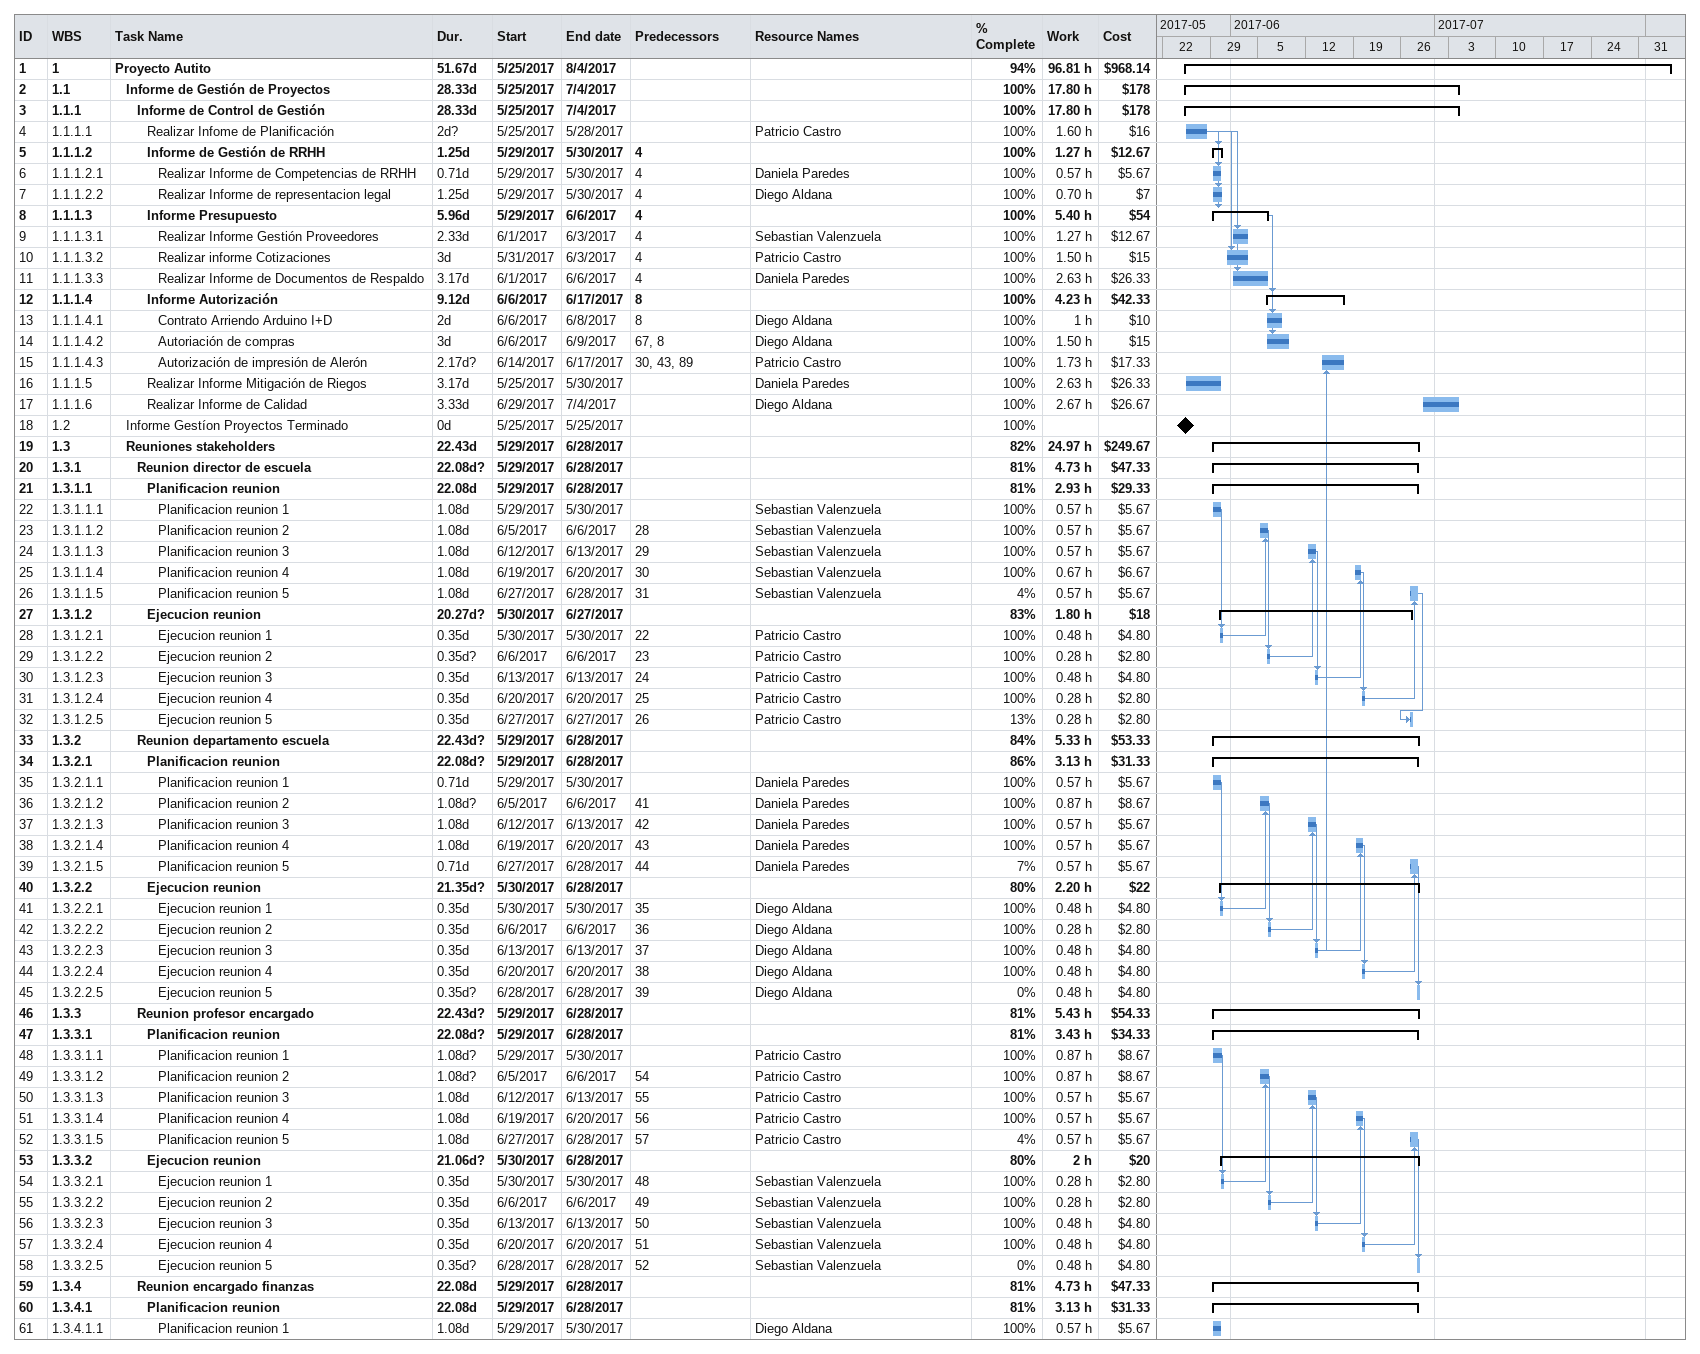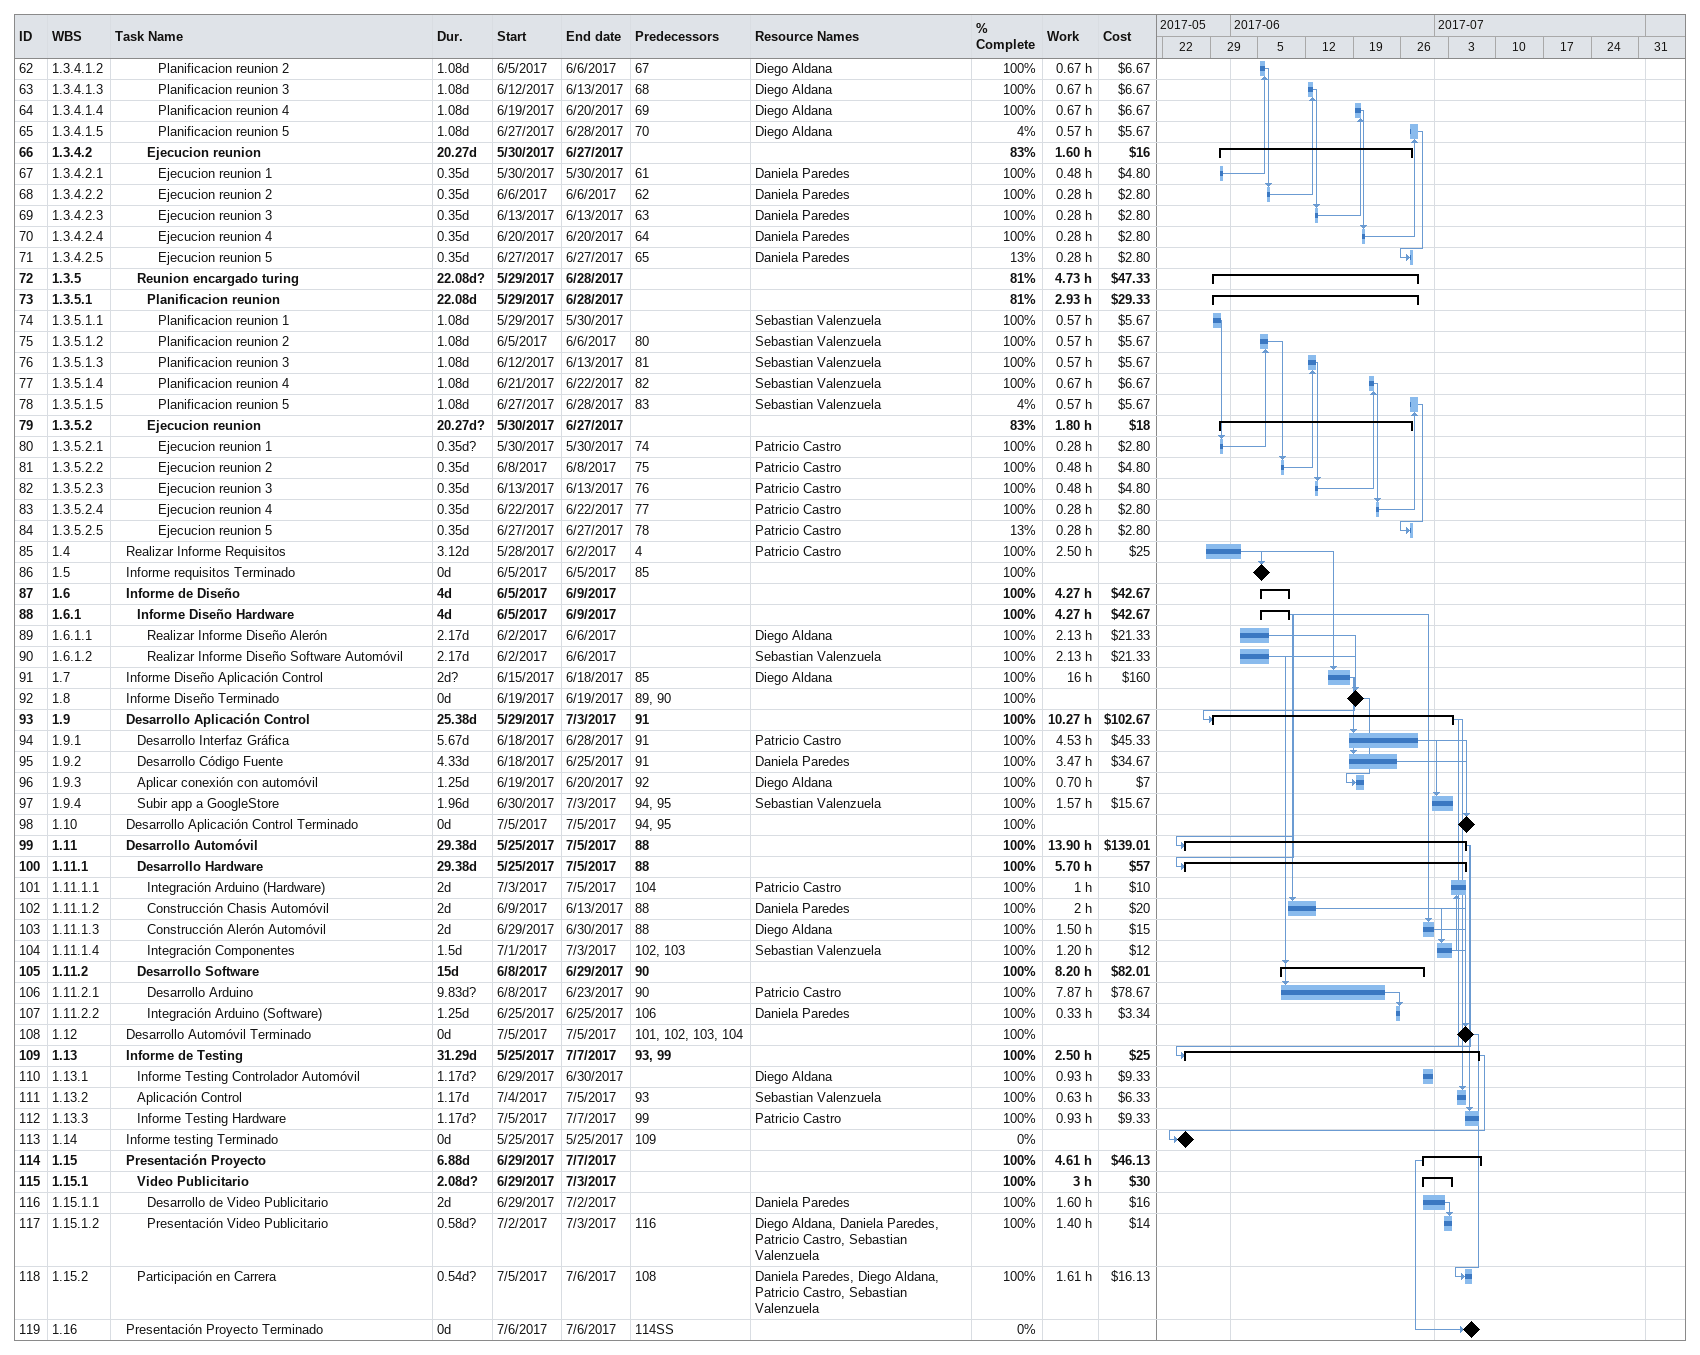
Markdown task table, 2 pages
| ID | WBS | Task | Duration | Start | Finish | Predecessors | Resources | % complete | Work (h) | Cost ($) |
|---|---|---|---|---|---|---|---|---|---|---|
| 1 | 1 | **Proyecto Autito** | 51.67d | 2017-05-25 | 2017-08-04 |  |  | 94 | 96.81 | 968.14 |
| 2 | 1.1 | **Informe de Gestión de Proyectos** | 28.33d | 2017-05-25 | 2017-07-04 |  |  | 100 | 17.80 | 178 |
| 3 | 1.1.1 | **Informe de Control de Gestión** | 28.33d | 2017-05-25 | 2017-07-04 |  |  | 100 | 17.80 | 178 |
| 4 | 1.1.1.1 | Realizar Infome de Planificación | 2d? | 2017-05-25 | 2017-05-28 |  | Patricio Castro | 100 | 1.60 | 16 |
| 5 | 1.1.1.2 | **Informe de Gestión de RRHH** | 1.25d | 2017-05-29 | 2017-05-30 | 4 |  | 100 | 1.27 | 12.67 |
| 6 | 1.1.1.2.1 | Realizar Informe de Competencias de RRHH | 0.71d | 2017-05-29 | 2017-05-30 | 4 | Daniela Paredes | 100 | 0.57 | 5.67 |
| 7 | 1.1.1.2.2 | Realizar Informe de representacion legal | 1.25d | 2017-05-29 | 2017-05-30 | 4 | Diego Aldana | 100 | 0.70 | 7 |
| 8 | 1.1.1.3 | **Informe Presupuesto** | 5.96d | 2017-05-29 | 2017-06-06 | 4 |  | 100 | 5.40 | 54 |
| 9 | 1.1.1.3.1 | Realizar Informe Gestión Proveedores | 2.33d | 2017-06-01 | 2017-06-03 | 4 | Sebastian Valenzuela | 100 | 1.27 | 12.67 |
| 10 | 1.1.1.3.2 | Realizar informe Cotizaciones | 3d | 2017-05-31 | 2017-06-03 | 4 | Patricio Castro | 100 | 1.50 | 15 |
| 11 | 1.1.1.3.3 | Realizar Informe de Documentos de Respaldo | 3.17d | 2017-06-01 | 2017-06-06 | 4 | Daniela Paredes | 100 | 2.63 | 26.33 |
| 12 | 1.1.1.4 | **Informe Autorización** | 9.12d | 2017-06-06 | 2017-06-17 | 8 |  | 100 | 4.23 | 42.33 |
| 13 | 1.1.1.4.1 | Contrato Arriendo Arduino I+D | 2d | 2017-06-06 | 2017-06-08 | 8 | Diego Aldana | 100 | 1 | 10 |
| 14 | 1.1.1.4.2 | Autoriación de compras | 3d | 2017-06-06 | 2017-06-09 | 67, 8 | Diego Aldana | 100 | 1.50 | 15 |
| 15 | 1.1.1.4.3 | Autorización de impresión de Alerón | 2.17d? | 2017-06-14 | 2017-06-17 | 30, 43, 89 | Patricio Castro | 100 | 1.73 | 17.33 |
| 16 | 1.1.1.5 | Realizar Informe Mitigación de Riegos | 3.17d | 2017-05-25 | 2017-05-30 |  | Daniela Paredes | 100 | 2.63 | 26.33 |
| 17 | 1.1.1.6 | Realizar Informe de Calidad | 3.33d | 2017-06-29 | 2017-07-04 |  | Diego Aldana | 100 | 2.67 | 26.67 |
| 18 | 1.2 | Informe Gestíon Proyectos Terminado | 0d | 2017-05-25 | 2017-05-25 |  |  | 100 |  |  |
| 19 | 1.3 | **Reuniones stakeholders** | 22.43d | 2017-05-29 | 2017-06-28 |  |  | 82 | 24.97 | 249.67 |
| 20 | 1.3.1 | **Reunion director de escuela** | 22.08d? | 2017-05-29 | 2017-06-28 |  |  | 81 | 4.73 | 47.33 |
| 21 | 1.3.1.1 | **Planificacion reunion** | 22.08d | 2017-05-29 | 2017-06-28 |  |  | 81 | 2.93 | 29.33 |
| 22 | 1.3.1.1.1 | Planificacion reunion 1 | 1.08d | 2017-05-29 | 2017-05-30 |  | Sebastian Valenzuela | 100 | 0.57 | 5.67 |
| 23 | 1.3.1.1.2 | Planificacion reunion 2 | 1.08d | 2017-06-05 | 2017-06-06 | 28 | Sebastian Valenzuela | 100 | 0.57 | 5.67 |
| 24 | 1.3.1.1.3 | Planificacion reunion 3 | 1.08d | 2017-06-12 | 2017-06-13 | 29 | Sebastian Valenzuela | 100 | 0.57 | 5.67 |
| 25 | 1.3.1.1.4 | Planificacion reunion 4 | 1.08d | 2017-06-19 | 2017-06-20 | 30 | Sebastian Valenzuela | 100 | 0.67 | 6.67 |
| 26 | 1.3.1.1.5 | Planificacion reunion 5 | 1.08d | 2017-06-27 | 2017-06-28 | 31 | Sebastian Valenzuela | 4 | 0.57 | 5.67 |
| 27 | 1.3.1.2 | **Ejecucion reunion** | 20.27d? | 2017-05-30 | 2017-06-27 |  |  | 83 | 1.80 | 18 |
| 28 | 1.3.1.2.1 | Ejecucion reunion 1 | 0.35d | 2017-05-30 | 2017-05-30 | 22 | Patricio Castro | 100 | 0.48 | 4.80 |
| 29 | 1.3.1.2.2 | Ejecucion reunion 2 | 0.35d? | 2017-06-06 | 2017-06-06 | 23 | Patricio Castro | 100 | 0.28 | 2.80 |
| 30 | 1.3.1.2.3 | Ejecucion reunion 3 | 0.35d | 2017-06-13 | 2017-06-13 | 24 | Patricio Castro | 100 | 0.48 | 4.80 |
| 31 | 1.3.1.2.4 | Ejecucion reunion 4 | 0.35d | 2017-06-20 | 2017-06-20 | 25 | Patricio Castro | 100 | 0.28 | 2.80 |
| 32 | 1.3.1.2.5 | Ejecucion reunion 5 | 0.35d | 2017-06-27 | 2017-06-27 | 26 | Patricio Castro | 13 | 0.28 | 2.80 |
| 33 | 1.3.2 | **Reunion departamento escuela** | 22.43d? | 2017-05-29 | 2017-06-28 |  |  | 84 | 5.33 | 53.33 |
| 34 | 1.3.2.1 | **Planificacion reunion** | 22.08d? | 2017-05-29 | 2017-06-28 |  |  | 86 | 3.13 | 31.33 |
| 35 | 1.3.2.1.1 | Planificacion reunion 1 | 0.71d | 2017-05-29 | 2017-05-30 |  | Daniela Paredes | 100 | 0.57 | 5.67 |
| 36 | 1.3.2.1.2 | Planificacion reunion 2 | 1.08d? | 2017-06-05 | 2017-06-06 | 41 | Daniela Paredes | 100 | 0.87 | 8.67 |
| 37 | 1.3.2.1.3 | Planificacion reunion 3 | 1.08d | 2017-06-12 | 2017-06-13 | 42 | Daniela Paredes | 100 | 0.57 | 5.67 |
| 38 | 1.3.2.1.4 | Planificacion reunion 4 | 1.08d | 2017-06-19 | 2017-06-20 | 43 | Daniela Paredes | 100 | 0.57 | 5.67 |
| 39 | 1.3.2.1.5 | Planificacion reunion 5 | 0.71d | 2017-06-27 | 2017-06-28 | 44 | Daniela Paredes | 7 | 0.57 | 5.67 |
| 40 | 1.3.2.2 | **Ejecucion reunion** | 21.35d? | 2017-05-30 | 2017-06-28 |  |  | 80 | 2.20 | 22 |
| 41 | 1.3.2.2.1 | Ejecucion reunion 1 | 0.35d | 2017-05-30 | 2017-05-30 | 35 | Diego Aldana | 100 | 0.48 | 4.80 |
| 42 | 1.3.2.2.2 | Ejecucion reunion 2 | 0.35d | 2017-06-06 | 2017-06-06 | 36 | Diego Aldana | 100 | 0.28 | 2.80 |
| 43 | 1.3.2.2.3 | Ejecucion reunion 3 | 0.35d | 2017-06-13 | 2017-06-13 | 37 | Diego Aldana | 100 | 0.48 | 4.80 |
| 44 | 1.3.2.2.4 | Ejecucion reunion 4 | 0.35d | 2017-06-20 | 2017-06-20 | 38 | Diego Aldana | 100 | 0.48 | 4.80 |
| 45 | 1.3.2.2.5 | Ejecucion reunion 5 | 0.35d? | 2017-06-28 | 2017-06-28 | 39 | Diego Aldana | 0 | 0.48 | 4.80 |
| 46 | 1.3.3 | **Reunion profesor encargado** | 22.43d? | 2017-05-29 | 2017-06-28 |  |  | 81 | 5.43 | 54.33 |
| 47 | 1.3.3.1 | **Planificacion reunion** | 22.08d? | 2017-05-29 | 2017-06-28 |  |  | 81 | 3.43 | 34.33 |
| 48 | 1.3.3.1.1 | Planificacion reunion 1 | 1.08d? | 2017-05-29 | 2017-05-30 |  | Patricio Castro | 100 | 0.87 | 8.67 |
| 49 | 1.3.3.1.2 | Planificacion reunion 2 | 1.08d? | 2017-06-05 | 2017-06-06 | 54 | Patricio Castro | 100 | 0.87 | 8.67 |
| 50 | 1.3.3.1.3 | Planificacion reunion 3 | 1.08d | 2017-06-12 | 2017-06-13 | 55 | Patricio Castro | 100 | 0.57 | 5.67 |
| 51 | 1.3.3.1.4 | Planificacion reunion 4 | 1.08d | 2017-06-19 | 2017-06-20 | 56 | Patricio Castro | 100 | 0.57 | 5.67 |
| 52 | 1.3.3.1.5 | Planificacion reunion 5 | 1.08d | 2017-06-27 | 2017-06-28 | 57 | Patricio Castro | 4 | 0.57 | 5.67 |
| 53 | 1.3.3.2 | **Ejecucion reunion** | 21.06d? | 2017-05-30 | 2017-06-28 |  |  | 80 | 2 | 20 |
| 54 | 1.3.3.2.1 | Ejecucion reunion 1 | 0.35d | 2017-05-30 | 2017-05-30 | 48 | Sebastian Valenzuela | 100 | 0.28 | 2.80 |
| 55 | 1.3.3.2.2 | Ejecucion reunion 2 | 0.35d | 2017-06-06 | 2017-06-06 | 49 | Sebastian Valenzuela | 100 | 0.28 | 2.80 |
| 56 | 1.3.3.2.3 | Ejecucion reunion 3 | 0.35d | 2017-06-13 | 2017-06-13 | 50 | Sebastian Valenzuela | 100 | 0.48 | 4.80 |
| 57 | 1.3.3.2.4 | Ejecucion reunion 4 | 0.35d | 2017-06-20 | 2017-06-20 | 51 | Sebastian Valenzuela | 100 | 0.48 | 4.80 |
| 58 | 1.3.3.2.5 | Ejecucion reunion 5 | 0.35d? | 2017-06-28 | 2017-06-28 | 52 | Sebastian Valenzuela | 0 | 0.48 | 4.80 |
| 59 | 1.3.4 | **Reunion encargado finanzas** | 22.08d | 2017-05-29 | 2017-06-28 |  |  | 81 | 4.73 | 47.33 |
| 60 | 1.3.4.1 | **Planificacion reunion** | 22.08d | 2017-05-29 | 2017-06-28 |  |  | 81 | 3.13 | 31.33 |
| 61 | 1.3.4.1.1 | Planificacion reunion 1 | 1.08d | 2017-05-29 | 2017-05-30 |  | Diego Aldana | 100 | 0.57 | 5.67 |
| 62 | 1.3.4.1.2 | Planificacion reunion 2 | 1.08d | 2017-06-05 | 2017-06-06 | 67 | Diego Aldana | 100 | 0.67 | 6.67 |
| 63 | 1.3.4.1.3 | Planificacion reunion 3 | 1.08d | 2017-06-12 | 2017-06-13 | 68 | Diego Aldana | 100 | 0.67 | 6.67 |
| 64 | 1.3.4.1.4 | Planificacion reunion 4 | 1.08d | 2017-06-19 | 2017-06-20 | 69 | Diego Aldana | 100 | 0.67 | 6.67 |
| 65 | 1.3.4.1.5 | Planificacion reunion 5 | 1.08d | 2017-06-27 | 2017-06-28 | 70 | Diego Aldana | 4 | 0.57 | 5.67 |
| 66 | 1.3.4.2 | **Ejecucion reunion** | 20.27d | 2017-05-30 | 2017-06-27 |  |  | 83 | 1.60 | 16 |
| 67 | 1.3.4.2.1 | Ejecucion reunion 1 | 0.35d | 2017-05-30 | 2017-05-30 | 61 | Daniela Paredes | 100 | 0.48 | 4.80 |
| 68 | 1.3.4.2.2 | Ejecucion reunion 2 | 0.35d | 2017-06-06 | 2017-06-06 | 62 | Daniela Paredes | 100 | 0.28 | 2.80 |
| 69 | 1.3.4.2.3 | Ejecucion reunion 3 | 0.35d | 2017-06-13 | 2017-06-13 | 63 | Daniela Paredes | 100 | 0.28 | 2.80 |
| 70 | 1.3.4.2.4 | Ejecucion reunion 4 | 0.35d | 2017-06-20 | 2017-06-20 | 64 | Daniela Paredes | 100 | 0.28 | 2.80 |
| 71 | 1.3.4.2.5 | Ejecucion reunion 5 | 0.35d | 2017-06-27 | 2017-06-27 | 65 | Daniela Paredes | 13 | 0.28 | 2.80 |
| 72 | 1.3.5 | **Reunion encargado turing** | 22.08d? | 2017-05-29 | 2017-06-28 |  |  | 81 | 4.73 | 47.33 |
| 73 | 1.3.5.1 | **Planificacion reunion** | 22.08d | 2017-05-29 | 2017-06-28 |  |  | 81 | 2.93 | 29.33 |
| 74 | 1.3.5.1.1 | Planificacion reunion 1 | 1.08d | 2017-05-29 | 2017-05-30 |  | Sebastian Valenzuela | 100 | 0.57 | 5.67 |
| 75 | 1.3.5.1.2 | Planificacion reunion 2 | 1.08d | 2017-06-05 | 2017-06-06 | 80 | Sebastian Valenzuela | 100 | 0.57 | 5.67 |
| 76 | 1.3.5.1.3 | Planificacion reunion 3 | 1.08d | 2017-06-12 | 2017-06-13 | 81 | Sebastian Valenzuela | 100 | 0.57 | 5.67 |
| 77 | 1.3.5.1.4 | Planificacion reunion 4 | 1.08d | 2017-06-21 | 2017-06-22 | 82 | Sebastian Valenzuela | 100 | 0.67 | 6.67 |
| 78 | 1.3.5.1.5 | Planificacion reunion 5 | 1.08d | 2017-06-27 | 2017-06-28 | 83 | Sebastian Valenzuela | 4 | 0.57 | 5.67 |
| 79 | 1.3.5.2 | **Ejecucion reunion** | 20.27d? | 2017-05-30 | 2017-06-27 |  |  | 83 | 1.80 | 18 |
| 80 | 1.3.5.2.1 | Ejecucion reunion 1 | 0.35d? | 2017-05-30 | 2017-05-30 | 74 | Patricio Castro | 100 | 0.28 | 2.80 |
| 81 | 1.3.5.2.2 | Ejecucion reunion 2 | 0.35d | 2017-06-08 | 2017-06-08 | 75 | Patricio Castro | 100 | 0.48 | 4.80 |
| 82 | 1.3.5.2.3 | Ejecucion reunion 3 | 0.35d | 2017-06-13 | 2017-06-13 | 76 | Patricio Castro | 100 | 0.48 | 4.80 |
| 83 | 1.3.5.2.4 | Ejecucion reunion 4 | 0.35d | 2017-06-22 | 2017-06-22 | 77 | Patricio Castro | 100 | 0.28 | 2.80 |
| 84 | 1.3.5.2.5 | Ejecucion reunion 5 | 0.35d | 2017-06-27 | 2017-06-27 | 78 | Patricio Castro | 13 | 0.28 | 2.80 |
| 85 | 1.4 | Realizar Informe Requisitos | 3.12d | 2017-05-28 | 2017-06-02 | 4 | Patricio Castro | 100 | 2.50 | 25 |
| 86 | 1.5 | Informe requisitos Terminado | 0d | 2017-06-05 | 2017-06-05 | 85 |  | 100 |  |  |
| 87 | 1.6 | **Informe de Diseño** | 4d | 2017-06-05 | 2017-06-09 |  |  | 100 | 4.27 | 42.67 |
| 88 | 1.6.1 | **Informe Diseño Hardware** | 4d | 2017-06-05 | 2017-06-09 |  |  | 100 | 4.27 | 42.67 |
| 89 | 1.6.1.1 | Realizar Informe Diseño Alerón | 2.17d | 2017-06-02 | 2017-06-06 |  | Diego Aldana | 100 | 2.13 | 21.33 |
| 90 | 1.6.1.2 | Realizar Informe Diseño Software Automóvil | 2.17d | 2017-06-02 | 2017-06-06 |  | Sebastian Valenzuela | 100 | 2.13 | 21.33 |
| 91 | 1.7 | Informe Diseño Aplicación Control | 2d? | 2017-06-15 | 2017-06-18 | 85 | Diego Aldana | 100 | 16 | 160 |
| 92 | 1.8 | Informe Diseño Terminado | 0d | 2017-06-19 | 2017-06-19 | 89, 90 |  | 100 |  |  |
| 93 | 1.9 | **Desarrollo Aplicación Control** | 25.38d | 2017-05-29 | 2017-07-03 | 91 |  | 100 | 10.27 | 102.67 |
| 94 | 1.9.1 | Desarrollo Interfaz Gráfica | 5.67d | 2017-06-18 | 2017-06-28 | 91 | Patricio Castro | 100 | 4.53 | 45.33 |
| 95 | 1.9.2 | Desarrollo Código Fuente | 4.33d | 2017-06-18 | 2017-06-25 | 91 | Daniela Paredes | 100 | 3.47 | 34.67 |
| 96 | 1.9.3 | Aplicar conexión con automóvil | 1.25d | 2017-06-19 | 2017-06-20 | 92 | Diego Aldana | 100 | 0.70 | 7 |
| 97 | 1.9.4 | Subir app a GoogleStore | 1.96d | 2017-06-30 | 2017-07-03 | 94, 95 | Sebastian Valenzuela | 100 | 1.57 | 15.67 |
| 98 | 1.10 | Desarrollo Aplicación Control Terminado | 0d | 2017-07-05 | 2017-07-05 | 94, 95 |  | 100 |  |  |
| 99 | 1.11 | **Desarrollo Automóvil** | 29.38d | 2017-05-25 | 2017-07-05 | 88 |  | 100 | 13.90 | 139.01 |
| 100 | 1.11.1 | **Desarrollo Hardware** | 29.38d | 2017-05-25 | 2017-07-05 | 88 |  | 100 | 5.70 | 57 |
| 101 | 1.11.1.1 | Integración Arduino (Hardware) | 2d | 2017-07-03 | 2017-07-05 | 104 | Patricio Castro | 100 | 1 | 10 |
| 102 | 1.11.1.2 | Construcción Chasis Automóvil | 2d | 2017-06-09 | 2017-06-13 | 88 | Daniela Paredes | 100 | 2 | 20 |
| 103 | 1.11.1.3 | Construcción Alerón Automóvil | 2d | 2017-06-29 | 2017-06-30 | 88 | Diego Aldana | 100 | 1.50 | 15 |
| 104 | 1.11.1.4 | Integración Componentes | 1.5d | 2017-07-01 | 2017-07-03 | 102, 103 | Sebastian Valenzuela | 100 | 1.20 | 12 |
| 105 | 1.11.2 | **Desarrollo Software** | 15d | 2017-06-08 | 2017-06-29 | 90 |  | 100 | 8.20 | 82.01 |
| 106 | 1.11.2.1 | Desarrollo Arduino | 9.83d? | 2017-06-08 | 2017-06-23 | 90 | Patricio Castro | 100 | 7.87 | 78.67 |
| 107 | 1.11.2.2 | Integración Arduino (Software) | 1.25d | 2017-06-25 | 2017-06-25 | 106 | Daniela Paredes | 100 | 0.33 | 3.34 |
| 108 | 1.12 | Desarrollo Automóvil Terminado | 0d | 2017-07-05 | 2017-07-05 | 101, 102, 103, 104 |  | 100 |  |  |
| 109 | 1.13 | **Informe de Testing** | 31.29d | 2017-05-25 | 2017-07-07 | 93, 99 |  | 100 | 2.50 | 25 |
| 110 | 1.13.1 | Informe Testing Controlador Automóvil | 1.17d? | 2017-06-29 | 2017-06-30 |  | Diego Aldana | 100 | 0.93 | 9.33 |
| 111 | 1.13.2 | Aplicación Control | 1.17d | 2017-07-04 | 2017-07-05 | 93 | Sebastian Valenzuela | 100 | 0.63 | 6.33 |
| 112 | 1.13.3 | Informe Testing Hardware | 1.17d? | 2017-07-05 | 2017-07-07 | 99 | Patricio Castro | 100 | 0.93 | 9.33 |
| 113 | 1.14 | Informe testing Terminado | 0d | 2017-05-25 | 2017-05-25 | 109 |  | 0 |  |  |
| 114 | 1.15 | **Presentación Proyecto** | 6.88d | 2017-06-29 | 2017-07-07 |  |  | 100 | 4.61 | 46.13 |
| 115 | 1.15.1 | **Video Publicitario** | 2.08d? | 2017-06-29 | 2017-07-03 |  |  | 100 | 3 | 30 |
| 116 | 1.15.1.1 | Desarrollo de Video Publicitario | 2d | 2017-06-29 | 2017-07-02 |  | Daniela Paredes | 100 | 1.60 | 16 |
| 117 | 1.15.1.2 | Presentación Video Publicitario | 0.58d? | 2017-07-02 | 2017-07-03 | 116 | Diego Aldana, Daniela Paredes, Patricio Castro, Sebastian Valenzuela | 100 | 1.40 | 14 |
| 118 | 1.15.2 | Participación en Carrera | 0.54d? | 2017-07-05 | 2017-07-06 | 108 | Daniela Paredes, Diego Aldana, Patricio Castro, Sebastian Valenzuela | 100 | 1.61 | 16.13 |
| 119 | 1.16 | Presentación Proyecto Terminado | 0d | 2017-07-06 | 2017-07-06 | 114SS |  | 0 |  |  |
